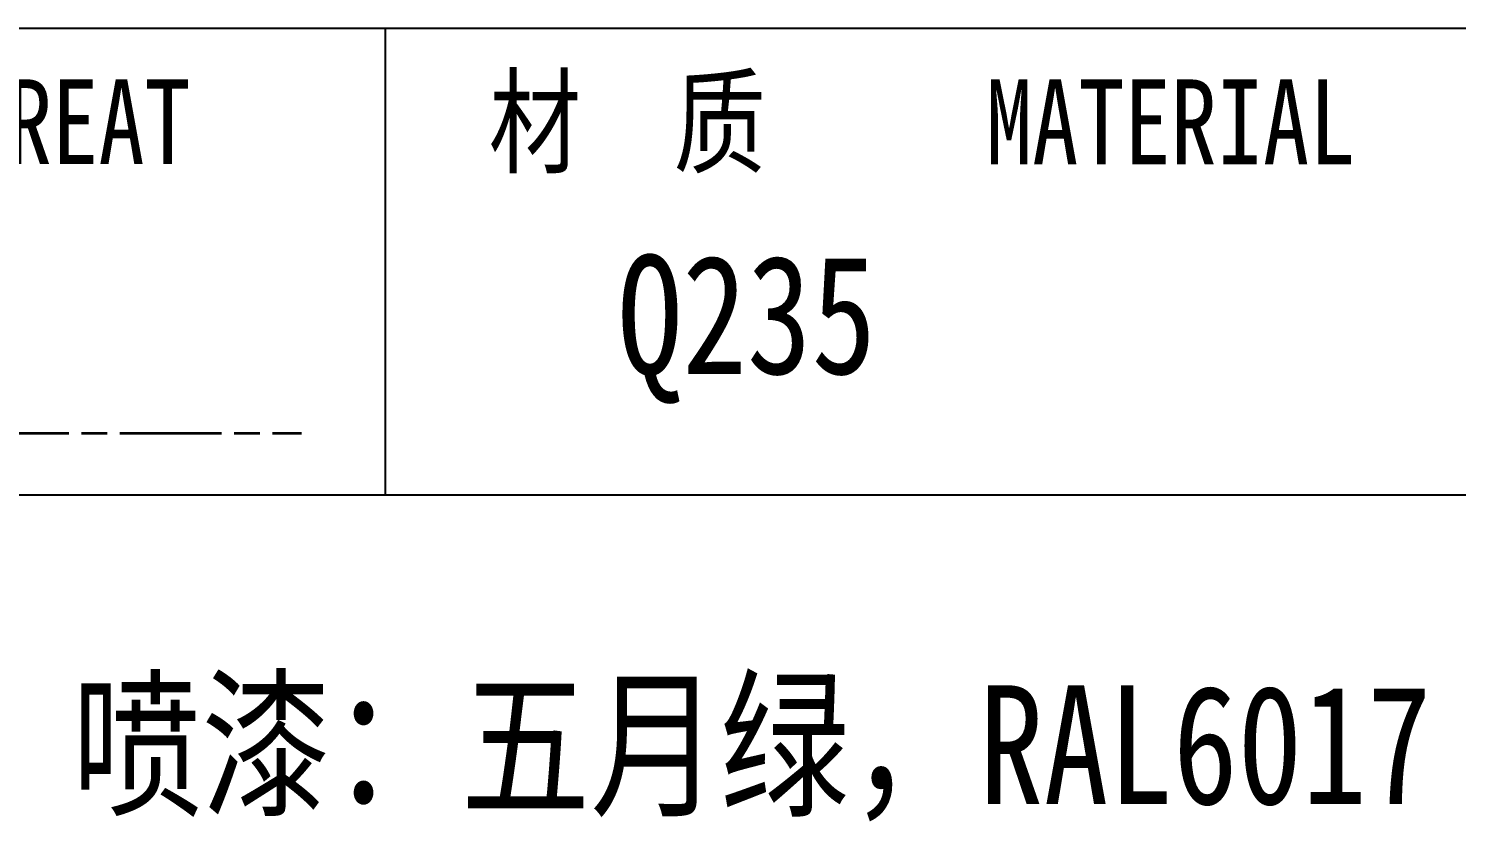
# Model space of a CAD drawing. Header units: millimetres. Extents: x 1333 to 106363, y -60675 to -5704.
# Drawn here: x 11979.03 to 12021.11, y -60486.55 to -60463.18 of the extents above; entities that cross this region are included whole.
import ezdxf
from ezdxf.enums import TextEntityAlignment as Align

# ---------------------------------------------------------------- set-up
doc = ezdxf.new("R2010")
doc.units = ezdxf.units.MM
doc.header["$LTSCALE"] = 0.5
doc.linetypes.add('AM_ISO08W050x2', pattern=[9, 6, -0.75, 1.5, -0.75])
doc.layers.add('图框', color=7, linetype='Continuous', lineweight=18)
doc.layers.add('粗点划线', color=6, linetype='AM_ISO08W050x2', lineweight=35)
for name, color, linetype in [('图框文字', 7, 'Continuous'), ('材质', 7, 'Continuous'), ('表面处理', 7, 'Continuous')]:
    doc.layers.add(name, color=color, linetype=linetype)
doc.styles.add('国标', font='simfang.ttf', dxfattribs={"width": 0.8})

# ---------------------------------------------------------------- blocks, each defined once
blk = doc.blocks.new('GZDEH零件A3图框V01版')
at = {"layer": '图框文字', "color": 7}
blk.add_line((3272.49, -1788.461), (3092.49, -1788.461), dxfattribs=at)
at = {"layer": '图框文字', "color": 9}
for p, q in [((3272.49, -1788.461), (3092.49, -1788.461)), ((3124.99, -1788.461), (3124.99, -1802.211)), ((3181.99, -1802.211), (3092.49, -1802.211))]:
    blk.add_line(p, q, dxfattribs=at)
at = {"layer": '图框文字', "color": 9, "style": '国标', "width": 0.8}
blk.add_text('材  质', height=2.5, dxfattribs=at).set_placement((3128.037, -1792.46))
for s, p in [('HEAT TREAT', (3112.454, -1792.456)), ('MATERIAL', (3148.136, -1792.46))]:
    blk.add_text(s, height=2.5, dxfattribs=at).set_placement(p, align=Align.CENTER)
blk = doc.blocks.new('DEH A3')
at = {"layer": '图框'}
blk.add_blockref('GZDEH零件A3图框V01版', (-2857.49, 1846.461), dxfattribs=at)

msp = doc.modelspace()

# ---------------------------------------------------------------- linework, layer by layer
at = {"layer": '粗点划线', "linetype": 'AM_ISO08W050x2'}
msp.add_line((11959.215, -60475.112), (11987.076, -60475.112), dxfattribs=at)

# ---------------------------------------------------------------- block references
at = {"layer": '图框'}
msp.add_blockref('DEH A3', (11722.04, -60521.184), dxfattribs=at)

# ---------------------------------------------------------------- texts
at = {"layer": '材质', "color": 3, "style": '国标', "width": 0.8}
msp.add_text('Q235', height=3.5, dxfattribs=at).set_placement((12000.198, -60473.364), align=Align.CENTER)
at = {"layer": '表面处理', "color": 3, "style": '国标', "width": 0.8}
msp.add_text('喷漆：五月绿，RAL6017', height=3.5, dxfattribs=at).set_placement((12000.34, -60486.041), align=Align.CENTER)

doc.saveas('drawing.dxf')
